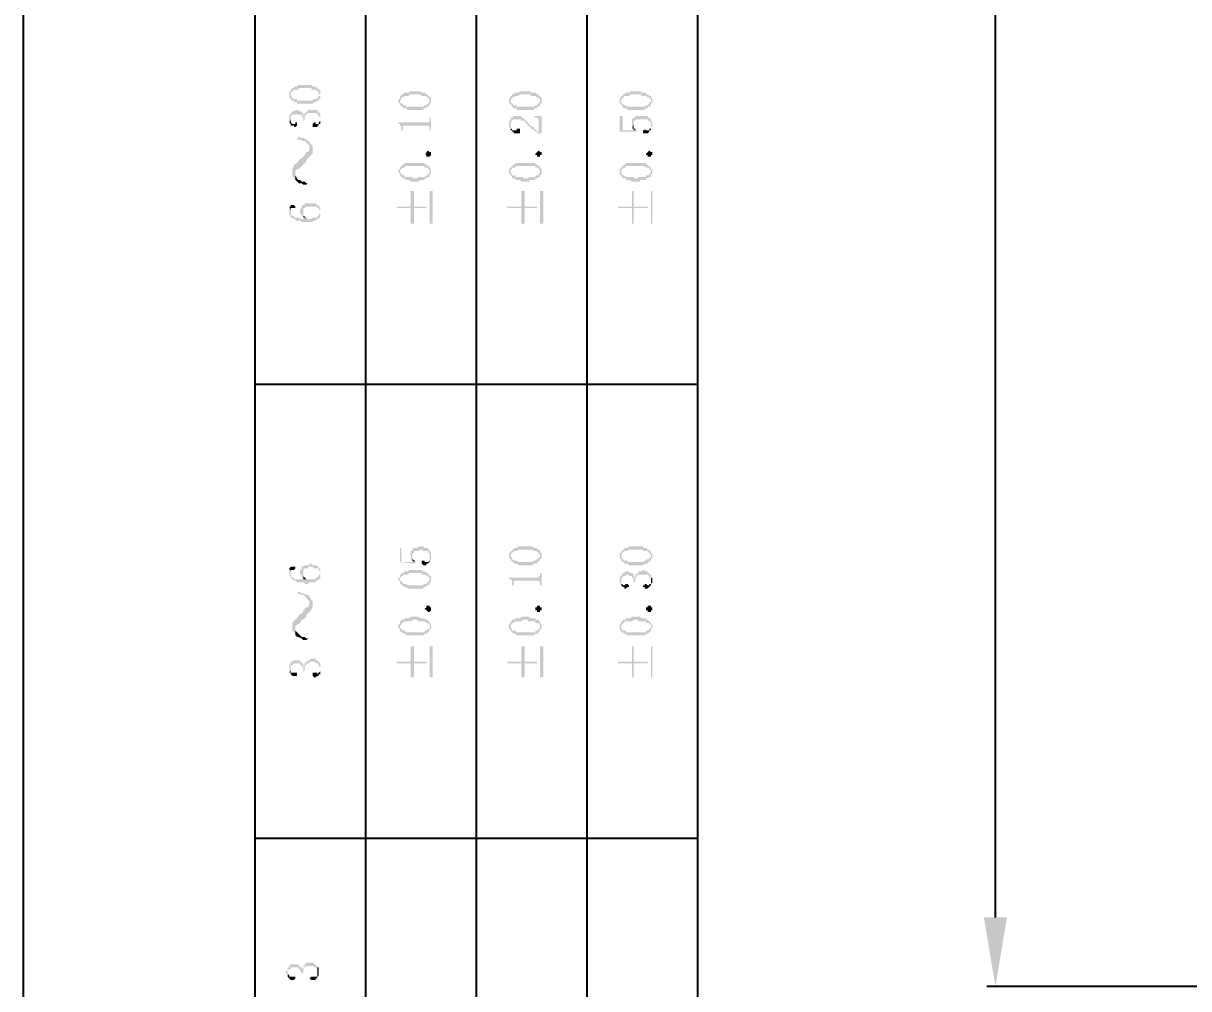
# Model space of a CAD drawing. Header units: millimetres. Extents: x 1336 to 2438, y 1230 to 1601.
# Drawn here: x 1577.69 to 1611.44, y 1351.93 to 1379.88 of the extents above; entities that cross this region are included whole.
import ezdxf

# ---------------------------------------------------------------- set-up
doc = ezdxf.new("R2010")
doc.units = ezdxf.units.MM
doc.layers.add('Dimension', color=3, linetype='Continuous')
doc.styles.get("Standard").update_dxf_attribs({"font": 'arial.ttf'})
doc.dimstyles.new('Standard$0', dxfattribs={"dimtxt": 2.3, "dimasz": 2, "dimexe": 1, "dimexo": 1, "dimgap": 1, "dimtad": 0, "dimtih": 1, "dimtoh": 1, "dimdec": 1, "dimzin": 0, "dimdsep": 46, "dimtxsty": 'Standard', "dimcen": 0, "dimclrd": 4, "dimclre": 4, "dimclrt": 4, "dimadec": 1, "dimazin": 0, "dimtfac": 1, "dimtdec": 1, "dimtofl": 0, "dimtmove": 0, "dimatfit": 0, "dimfxl": 1, "dimtolj": 1, "dimtzin": 0, "dimarcsym": 0})

# ---------------------------------------------------------------- blocks, each defined once
blk = doc.blocks.new('*D252')
at = {"layer": 'Defpoints', "color": 0, "ltscale": 1000, "transparency": 16777216}
for p in [(1605.841, 1517.994), (1647.407, 1517.994), (1695.156, 1351.994)]:
    blk.add_point(p, dxfattribs=at)
at = {"layer": 'Dimension', "color": 3, "lineweight": -2, "ltscale": 1000, "transparency": 16777216}
for p, q in [((1647.157, 1517.994), (1605.591, 1517.994)), ((1605.841, 1353.994), (1605.841, 1515.994)), ((1694.906, 1351.994), (1605.591, 1351.994))]:
    blk.add_line(p, q, dxfattribs=at)
at = {"layer": 'Dimension', "color": 3, "ltscale": 1000, "transparency": 16777216}
for points in [[(1605.508, 1515.994), (1606.174, 1515.994), (1605.841, 1517.994)], [(1605.508, 1353.994), (1606.174, 1353.994), (1605.841, 1351.994)]]:
    blk.add_solid(points, dxfattribs=at)
at = {"layer": 'Dimension', "ltscale": 1000, "transparency": 16777216, "insert": (1604.315, 1434.994), "char_height": 2.5, "attachment_point": 5, "rotation": 90}
blk.add_mtext('\\A1;166±2', dxfattribs=at)

msp = doc.modelspace()

# ---------------------------------------------------------------- hatches: boundary and pattern name
at = {"transparency": 33554559}
for points in [[(1585.393, 1377.822), (1585.393, 1377.777), (1585.393, 1377.732), (1585.393, 1377.732), (1585.438, 1377.686), (1585.438, 1377.822), (1585.438, 1377.867), (1585.438, 1377.867), (1585.483, 1377.912), (1585.483, 1377.912), (1585.528, 1377.957), (1585.664, 1377.957), (1585.664, 1378.002), (1586.025, 1378.002), (1586.07, 1377.957), (1586.16, 1377.957), (1586.205, 1377.912), (1586.25, 1377.912), (1586.25, 1377.867), (1586.25, 1377.822), (1586.296, 1377.822), (1586.296, 1377.957), (1586.25, 1377.957), (1586.205, 1378.002), (1586.205, 1378.002), (1586.16, 1378.047), (1586.07, 1378.047), (1586.025, 1378.093), (1585.664, 1378.093), (1585.619, 1378.047), (1585.528, 1378.047), (1585.528, 1378.002), (1585.483, 1378.002), (1585.438, 1377.957), (1585.438, 1377.912), (1585.393, 1377.912)], [(1585.438, 1377.686), (1585.438, 1377.686), (1585.483, 1377.641), (1585.528, 1377.641), (1585.528, 1377.596), (1585.619, 1377.596), (1585.619, 1377.551), (1586.07, 1377.551), (1586.115, 1377.596), (1586.16, 1377.596), (1586.205, 1377.641), (1586.25, 1377.641), (1586.25, 1377.686), (1586.296, 1377.686), (1586.296, 1377.732), (1586.296, 1377.777), (1586.296, 1377.822), (1586.296, 1377.867), (1586.296, 1377.912), (1586.296, 1377.957), (1586.296, 1377.777), (1586.25, 1377.777), (1586.25, 1377.732), (1586.205, 1377.732), (1586.205, 1377.686), (1586.115, 1377.686), (1586.07, 1377.641), (1585.619, 1377.641), (1585.619, 1377.686), (1585.528, 1377.686), (1585.483, 1377.732), (1585.483, 1377.732), (1585.438, 1377.777), (1585.438, 1377.822)], [(1588.552, 1377.641), (1588.552, 1377.596), (1588.597, 1377.551), (1588.597, 1377.506), (1588.597, 1377.641), (1588.597, 1377.641), (1588.642, 1377.686), (1588.642, 1377.732), (1588.688, 1377.732), (1588.733, 1377.777), (1588.868, 1377.777), (1588.868, 1377.822), (1589.184, 1377.822), (1589.229, 1377.777), (1589.365, 1377.777), (1589.365, 1377.732), (1589.41, 1377.732), (1589.455, 1377.686), (1589.455, 1377.641), (1589.455, 1377.777), (1589.41, 1377.777), (1589.41, 1377.822), (1589.365, 1377.822), (1589.319, 1377.867), (1589.229, 1377.867), (1589.184, 1377.912), (1588.868, 1377.912), (1588.868, 1377.867), (1588.733, 1377.867), (1588.688, 1377.822), (1588.642, 1377.822), (1588.642, 1377.777), (1588.597, 1377.777), (1588.597, 1377.732), (1588.597, 1377.686), (1588.552, 1377.686)], [(1588.597, 1377.506), (1588.642, 1377.506), (1588.642, 1377.461), (1588.688, 1377.461), (1588.688, 1377.416), (1588.778, 1377.416), (1588.823, 1377.37), (1589.274, 1377.37), (1589.274, 1377.416), (1589.365, 1377.416), (1589.365, 1377.461), (1589.41, 1377.461), (1589.455, 1377.506), (1589.455, 1377.551), (1589.5, 1377.551), (1589.5, 1377.596), (1589.5, 1377.641), (1589.5, 1377.686), (1589.5, 1377.732), (1589.455, 1377.732), (1589.455, 1377.777), (1589.455, 1377.596), (1589.455, 1377.596), (1589.41, 1377.551), (1589.41, 1377.551), (1589.365, 1377.506), (1589.319, 1377.506), (1589.274, 1377.461), (1588.778, 1377.461), (1588.778, 1377.506), (1588.688, 1377.506), (1588.688, 1377.551), (1588.642, 1377.551), (1588.597, 1377.596), (1588.597, 1377.641)], [(1591.757, 1377.641), (1591.757, 1377.551), (1591.802, 1377.551), (1591.802, 1377.506), (1591.802, 1377.641), (1591.802, 1377.686), (1591.847, 1377.686), (1591.847, 1377.732), (1591.892, 1377.732), (1591.937, 1377.777), (1592.027, 1377.777), (1592.072, 1377.822), (1592.388, 1377.822), (1592.388, 1377.777), (1592.524, 1377.777), (1592.569, 1377.732), (1592.614, 1377.732), (1592.614, 1377.686), (1592.659, 1377.686), (1592.659, 1377.641), (1592.659, 1377.777), (1592.614, 1377.777), (1592.614, 1377.822), (1592.569, 1377.822), (1592.524, 1377.867), (1592.388, 1377.867), (1592.388, 1377.912), (1592.072, 1377.912), (1592.027, 1377.867), (1591.937, 1377.867), (1591.892, 1377.822), (1591.847, 1377.822), (1591.847, 1377.777), (1591.802, 1377.777), (1591.802, 1377.732), (1591.802, 1377.732), (1591.757, 1377.686)], [(1591.802, 1377.506), (1591.847, 1377.506), (1591.847, 1377.461), (1591.847, 1377.461), (1591.892, 1377.416), (1591.982, 1377.416), (1591.982, 1377.37), (1592.479, 1377.37), (1592.479, 1377.416), (1592.569, 1377.416), (1592.569, 1377.461), (1592.614, 1377.461), (1592.659, 1377.506), (1592.659, 1377.551), (1592.704, 1377.551), (1592.704, 1377.596), (1592.704, 1377.641), (1592.704, 1377.686), (1592.704, 1377.732), (1592.659, 1377.732), (1592.659, 1377.777), (1592.659, 1377.596), (1592.614, 1377.596), (1592.614, 1377.551), (1592.614, 1377.551), (1592.569, 1377.506), (1592.524, 1377.506), (1592.479, 1377.461), (1591.982, 1377.461), (1591.982, 1377.506), (1591.892, 1377.506), (1591.847, 1377.551), (1591.847, 1377.551), (1591.802, 1377.596), (1591.802, 1377.641)], [(1594.961, 1377.641), (1594.961, 1377.551), (1595.006, 1377.551), (1595.006, 1377.506), (1595.006, 1377.641), (1595.006, 1377.686), (1595.051, 1377.686), (1595.051, 1377.732), (1595.096, 1377.732), (1595.096, 1377.777), (1595.232, 1377.777), (1595.277, 1377.822), (1595.593, 1377.822), (1595.593, 1377.777), (1595.728, 1377.777), (1595.773, 1377.732), (1595.818, 1377.732), (1595.818, 1377.686), (1595.864, 1377.686), (1595.864, 1377.641), (1595.864, 1377.777), (1595.818, 1377.777), (1595.773, 1377.822), (1595.728, 1377.822), (1595.728, 1377.867), (1595.593, 1377.867), (1595.593, 1377.912), (1595.277, 1377.912), (1595.232, 1377.867), (1595.141, 1377.867), (1595.096, 1377.822), (1595.051, 1377.822), (1595.051, 1377.777), (1595.006, 1377.777), (1595.006, 1377.732), (1595.006, 1377.732), (1594.961, 1377.686)], [(1595.006, 1377.506), (1595.006, 1377.506), (1595.051, 1377.461), (1595.051, 1377.461), (1595.096, 1377.416), (1595.187, 1377.416), (1595.187, 1377.37), (1595.683, 1377.37), (1595.683, 1377.416), (1595.773, 1377.416), (1595.773, 1377.461), (1595.818, 1377.461), (1595.864, 1377.506), (1595.864, 1377.551), (1595.864, 1377.551), (1595.909, 1377.596), (1595.909, 1377.641), (1595.909, 1377.686), (1595.909, 1377.686), (1595.864, 1377.732), (1595.864, 1377.777), (1595.864, 1377.596), (1595.818, 1377.596), (1595.818, 1377.551), (1595.818, 1377.551), (1595.773, 1377.506), (1595.728, 1377.506), (1595.683, 1377.461), (1595.187, 1377.461), (1595.141, 1377.506), (1595.096, 1377.506), (1595.051, 1377.551), (1595.006, 1377.551), (1595.006, 1377.596), (1595.006, 1377.641)], [(1585.393, 1377.1), (1585.393, 1377.009), (1585.393, 1377.009), (1585.438, 1377.1), (1585.438, 1377.145), (1585.438, 1377.19), (1585.438, 1377.19), (1585.483, 1377.235), (1585.573, 1377.235), (1585.619, 1377.28), (1585.619, 1377.235), (1585.754, 1377.235), (1585.754, 1377.19), (1585.754, 1377.19), (1585.799, 1377.145), (1585.799, 1377.1), (1585.799, 1377.055), (1585.844, 1377.055), (1585.844, 1377.1), (1585.844, 1377.19), (1585.844, 1377.19), (1585.889, 1377.235), (1585.889, 1377.235), (1585.934, 1377.28), (1586.205, 1377.28), (1586.205, 1377.235), (1586.25, 1377.235), (1586.25, 1377.19), (1586.25, 1377.19), (1586.296, 1377.145), (1586.296, 1377.1), (1586.296, 1377.28), (1586.25, 1377.28), (1586.25, 1377.325), (1586.205, 1377.325), (1586.205, 1377.37), (1585.934, 1377.37), (1585.934, 1377.325), (1585.889, 1377.325), (1585.889, 1377.28), (1585.844, 1377.28), (1585.844, 1377.235), (1585.844, 1377.235), (1585.799, 1377.19), (1585.799, 1377.28), (1585.754, 1377.28), (1585.754, 1377.325), (1585.664, 1377.325), (1585.664, 1377.37), (1585.573, 1377.37), (1585.528, 1377.325), (1585.483, 1377.325), (1585.438, 1377.28), (1585.438, 1377.235), (1585.393, 1377.235), (1585.393, 1377.19), (1585.393, 1377.145)], [(1585.393, 1377.009), (1585.438, 1376.964), (1585.438, 1376.919), (1585.528, 1376.919), (1585.528, 1376.874), (1585.573, 1376.874), (1585.619, 1376.919), (1585.619, 1376.964), (1585.619, 1377.009), (1585.573, 1377.009), (1585.573, 1376.964), (1585.483, 1376.964), (1585.438, 1377.009), (1585.438, 1377.055), (1585.438, 1377.1)], [(1586.07, 1376.919), (1586.07, 1376.874), (1586.205, 1376.874), (1586.205, 1376.919), (1586.25, 1376.919), (1586.25, 1376.964), (1586.296, 1376.964), (1586.296, 1377.009), (1586.296, 1377.1), (1586.296, 1377.145), (1586.296, 1377.19), (1586.296, 1377.235), (1586.296, 1377.1), (1586.296, 1377.055), (1586.296, 1377.055), (1586.25, 1377.009), (1586.25, 1376.964), (1586.16, 1376.964), (1586.16, 1377.009), (1586.115, 1377.009), (1586.07, 1376.964), (1586.07, 1376.964)], [(1588.552, 1377.009), (1588.552, 1376.964), (1588.597, 1376.964), (1588.597, 1376.919), (1588.642, 1376.919), (1588.642, 1376.874), (1588.642, 1376.829), (1588.642, 1376.784), (1588.688, 1376.784), (1588.688, 1376.874), (1588.688, 1376.919), (1589.41, 1376.919), (1589.455, 1376.874), (1589.455, 1376.829), (1589.455, 1376.784), (1589.5, 1376.784), (1589.5, 1377.145), (1589.455, 1377.145), (1589.455, 1377.055), (1589.455, 1377.009), (1589.365, 1377.009)], [(1591.757, 1376.964), (1591.757, 1376.919), (1591.757, 1376.874), (1591.802, 1376.829), (1591.802, 1376.964), (1591.802, 1377.009), (1591.802, 1377.009), (1591.847, 1377.055), (1591.847, 1377.055), (1591.892, 1377.1), (1592.118, 1377.1), (1592.118, 1377.055), (1592.208, 1377.055), (1592.208, 1377.009), (1592.253, 1377.009), (1592.253, 1376.964), (1592.298, 1376.964), (1592.298, 1376.919), (1592.343, 1376.919), (1592.343, 1376.874), (1592.388, 1376.874), (1592.388, 1376.829), (1592.434, 1376.829), (1592.479, 1376.784), (1592.479, 1376.784), (1592.524, 1376.739), (1592.569, 1376.739), (1592.569, 1376.693), (1592.614, 1376.693), (1592.614, 1376.739), (1592.569, 1376.739), (1592.569, 1376.784), (1592.524, 1376.784), (1592.524, 1376.829), (1592.479, 1376.829), (1592.479, 1376.874), (1592.434, 1376.874), (1592.388, 1376.919), (1592.388, 1376.919), (1592.343, 1376.964), (1592.343, 1376.964), (1592.298, 1377.009), (1592.298, 1377.009), (1592.253, 1377.055), (1592.253, 1377.055), (1592.208, 1377.1), (1592.208, 1377.1), (1592.163, 1377.145), (1592.118, 1377.145), (1592.118, 1377.19), (1591.892, 1377.19), (1591.847, 1377.145), (1591.802, 1377.145), (1591.802, 1377.1), (1591.802, 1377.055), (1591.757, 1377.055)], [(1592.479, 1377.19), (1592.479, 1377.19), (1592.524, 1377.145), (1592.569, 1377.145), (1592.614, 1377.1), (1592.614, 1376.693), (1592.704, 1376.693), (1592.704, 1377.19)], [(1594.961, 1377.19), (1594.961, 1376.739), (1595.457, 1376.739), (1595.457, 1376.784), (1595.051, 1376.784), (1595.051, 1377.19)], [(1595.322, 1376.964), (1595.322, 1376.919), (1595.322, 1376.874), (1595.322, 1376.829), (1595.322, 1376.829), (1595.367, 1376.964), (1595.367, 1377.009), (1595.367, 1377.055), (1595.412, 1377.055), (1595.412, 1377.1), (1595.773, 1377.1), (1595.773, 1377.055), (1595.818, 1377.055), (1595.864, 1377.009), (1595.864, 1376.784), (1595.864, 1376.874), (1595.909, 1376.874), (1595.909, 1376.919), (1595.909, 1377.009), (1595.909, 1377.009), (1595.864, 1377.055), (1595.864, 1377.1), (1595.864, 1377.1), (1595.818, 1377.145), (1595.773, 1377.145), (1595.773, 1377.19), (1595.412, 1377.19), (1595.412, 1377.145), (1595.367, 1377.145), (1595.322, 1377.1), (1595.322, 1377.009), (1595.322, 1377.009)], [(1591.802, 1376.829), (1591.802, 1376.784), (1591.847, 1376.784), (1591.847, 1376.739), (1591.892, 1376.739), (1591.892, 1376.693), (1592.072, 1376.693), (1592.072, 1376.739), (1592.072, 1376.784), (1592.072, 1376.829), (1591.982, 1376.829), (1591.982, 1376.784), (1591.847, 1376.784), (1591.847, 1376.829), (1591.802, 1376.829), (1591.802, 1376.919), (1591.802, 1376.919)], [(1595.322, 1376.829), (1595.367, 1376.829), (1595.367, 1376.784), (1595.412, 1376.784), (1595.412, 1376.829), (1595.367, 1376.829), (1595.367, 1376.874), (1595.367, 1376.964)], [(1595.638, 1376.739), (1595.638, 1376.693), (1595.773, 1376.693), (1595.818, 1376.739), (1595.818, 1376.784), (1595.864, 1376.784), (1595.864, 1376.919), (1595.864, 1376.874), (1595.864, 1376.829), (1595.818, 1376.829), (1595.818, 1376.784), (1595.728, 1376.784), (1595.683, 1376.829), (1595.683, 1376.784), (1595.638, 1376.784)], [(1585.619, 1376.513), (1585.709, 1376.513), (1585.799, 1376.468), (1585.844, 1376.468), (1585.889, 1376.423), (1585.889, 1376.423), (1585.934, 1376.378), (1585.98, 1376.332), (1585.98, 1376.016), (1585.98, 1376.016), (1586.025, 1376.062), (1586.07, 1376.107), (1586.07, 1376.332), (1586.025, 1376.378), (1585.98, 1376.423), (1585.98, 1376.468), (1585.934, 1376.468), (1585.889, 1376.513), (1585.799, 1376.558), (1585.754, 1376.558), (1585.664, 1376.603)], [(1585.483, 1375.565), (1585.483, 1375.475), (1585.528, 1375.385), (1585.573, 1375.34), (1585.573, 1375.52), (1585.573, 1375.61), (1585.619, 1375.655), (1585.664, 1375.655), (1585.709, 1375.701), (1585.754, 1375.746), (1585.799, 1375.791), (1585.844, 1375.836), (1585.889, 1375.881), (1585.889, 1375.926), (1585.934, 1375.971), (1585.98, 1376.016), (1585.98, 1376.242), (1585.98, 1376.197), (1585.934, 1376.152), (1585.889, 1376.152), (1585.844, 1376.062), (1585.799, 1376.016), (1585.799, 1376.016), (1585.754, 1375.971), (1585.664, 1375.926), (1585.664, 1375.881), (1585.619, 1375.836), (1585.573, 1375.791), (1585.528, 1375.791), (1585.528, 1375.746), (1585.483, 1375.655), (1585.483, 1375.61)], [(1589.5, 1376.107), (1589.5, 1376.062), (1589.5, 1376.062), (1589.455, 1376.016), (1589.365, 1376.016), (1589.365, 1376.062), (1589.365, 1376.062), (1589.319, 1376.107), (1589.365, 1376.107), (1589.365, 1376.152), (1589.365, 1376.152), (1589.41, 1376.197), (1589.41, 1376.197), (1589.455, 1376.152), (1589.5, 1376.152), (1589.5, 1376.107)], [(1592.704, 1376.107), (1592.704, 1376.062), (1592.659, 1376.062), (1592.659, 1376.016), (1592.569, 1376.016), (1592.569, 1376.062), (1592.524, 1376.062), (1592.524, 1376.107), (1592.524, 1376.107), (1592.569, 1376.152), (1592.569, 1376.152), (1592.614, 1376.197), (1592.614, 1376.197), (1592.659, 1376.152), (1592.704, 1376.152), (1592.704, 1376.107)], [(1595.909, 1376.107), (1595.909, 1376.062), (1595.864, 1376.062), (1595.864, 1376.016), (1595.773, 1376.016), (1595.773, 1376.062), (1595.728, 1376.062), (1595.728, 1376.107), (1595.728, 1376.107), (1595.773, 1376.152), (1595.773, 1376.152), (1595.818, 1376.197), (1595.818, 1376.197), (1595.864, 1376.152), (1595.909, 1376.152), (1595.909, 1376.107)], [(1588.552, 1375.565), (1588.552, 1375.565), (1588.597, 1375.52), (1588.597, 1375.475), (1588.597, 1375.61), (1588.597, 1375.61), (1588.642, 1375.655), (1588.642, 1375.655), (1588.688, 1375.701), (1588.733, 1375.701), (1588.733, 1375.746), (1589.319, 1375.746), (1589.319, 1375.701), (1589.41, 1375.701), (1589.41, 1375.655), (1589.455, 1375.655), (1589.455, 1375.61), (1589.455, 1375.565), (1589.455, 1375.746), (1589.41, 1375.746), (1589.365, 1375.791), (1589.319, 1375.791), (1589.319, 1375.836), (1588.733, 1375.836), (1588.733, 1375.791), (1588.688, 1375.791), (1588.642, 1375.746), (1588.642, 1375.746), (1588.597, 1375.701), (1588.597, 1375.655), (1588.552, 1375.655), (1588.552, 1375.61)], [(1591.757, 1375.565), (1591.757, 1375.52), (1591.802, 1375.52), (1591.802, 1375.475), (1591.802, 1375.61), (1591.802, 1375.655), (1591.847, 1375.655), (1591.847, 1375.701), (1591.937, 1375.701), (1591.937, 1375.746), (1592.524, 1375.746), (1592.524, 1375.701), (1592.614, 1375.701), (1592.614, 1375.655), (1592.614, 1375.655), (1592.659, 1375.61), (1592.659, 1375.565), (1592.659, 1375.746), (1592.614, 1375.746), (1592.569, 1375.791), (1592.524, 1375.791), (1592.524, 1375.836), (1591.937, 1375.836), (1591.937, 1375.791), (1591.892, 1375.791), (1591.847, 1375.746), (1591.847, 1375.746), (1591.802, 1375.701), (1591.802, 1375.701), (1591.757, 1375.655), (1591.757, 1375.61)], [(1594.961, 1375.565), (1594.961, 1375.52), (1594.961, 1375.52), (1595.006, 1375.475), (1595.006, 1375.61), (1595.006, 1375.655), (1595.051, 1375.655), (1595.051, 1375.701), (1595.141, 1375.701), (1595.141, 1375.746), (1595.683, 1375.746), (1595.728, 1375.701), (1595.818, 1375.701), (1595.818, 1375.655), (1595.818, 1375.655), (1595.864, 1375.61), (1595.864, 1375.565), (1595.864, 1375.701), (1595.818, 1375.746), (1595.773, 1375.746), (1595.773, 1375.791), (1595.728, 1375.791), (1595.728, 1375.836), (1595.141, 1375.836), (1595.141, 1375.791), (1595.096, 1375.791), (1595.051, 1375.746), (1595.051, 1375.746), (1595.006, 1375.701), (1595.006, 1375.701), (1594.961, 1375.655), (1594.961, 1375.61)], [(1585.573, 1375.34), (1585.573, 1375.34), (1585.619, 1375.294), (1585.664, 1375.249), (1585.754, 1375.249), (1585.799, 1375.204), (1585.889, 1375.204), (1585.934, 1375.249), (1585.889, 1375.249), (1585.844, 1375.294), (1585.754, 1375.294), (1585.709, 1375.34), (1585.664, 1375.34), (1585.619, 1375.385), (1585.573, 1375.475), (1585.573, 1375.52)], [(1588.597, 1375.475), (1588.642, 1375.43), (1588.642, 1375.43), (1588.688, 1375.385), (1588.733, 1375.385), (1588.778, 1375.34), (1588.868, 1375.34), (1588.913, 1375.294), (1589.139, 1375.294), (1589.184, 1375.34), (1589.319, 1375.34), (1589.319, 1375.385), (1589.365, 1375.385), (1589.41, 1375.43), (1589.455, 1375.43), (1589.455, 1375.475), (1589.455, 1375.475), (1589.5, 1375.52), (1589.5, 1375.565), (1589.5, 1375.61), (1589.5, 1375.655), (1589.5, 1375.655), (1589.455, 1375.701), (1589.455, 1375.565), (1589.455, 1375.52), (1589.41, 1375.52), (1589.41, 1375.475), (1589.365, 1375.475), (1589.319, 1375.43), (1589.139, 1375.43), (1589.094, 1375.385), (1588.958, 1375.385), (1588.958, 1375.43), (1588.733, 1375.43), (1588.733, 1375.475), (1588.688, 1375.475), (1588.642, 1375.52), (1588.642, 1375.52), (1588.597, 1375.565), (1588.597, 1375.565)], [(1591.802, 1375.475), (1591.847, 1375.43), (1591.847, 1375.385), (1591.937, 1375.385), (1591.937, 1375.34), (1592.072, 1375.34), (1592.118, 1375.294), (1592.343, 1375.294), (1592.343, 1375.34), (1592.524, 1375.34), (1592.524, 1375.385), (1592.569, 1375.385), (1592.614, 1375.43), (1592.659, 1375.43), (1592.659, 1375.475), (1592.659, 1375.475), (1592.704, 1375.52), (1592.704, 1375.565), (1592.704, 1375.61), (1592.704, 1375.655), (1592.704, 1375.655), (1592.659, 1375.701), (1592.659, 1375.565), (1592.659, 1375.565), (1592.614, 1375.52), (1592.614, 1375.475), (1592.524, 1375.475), (1592.524, 1375.43), (1592.343, 1375.43), (1592.298, 1375.385), (1592.163, 1375.385), (1592.163, 1375.43), (1591.937, 1375.43), (1591.937, 1375.475), (1591.847, 1375.475), (1591.847, 1375.52), (1591.847, 1375.52), (1591.802, 1375.565), (1591.802, 1375.565)], [(1595.006, 1375.475), (1595.006, 1375.43), (1595.051, 1375.43), (1595.051, 1375.385), (1595.141, 1375.385), (1595.141, 1375.34), (1595.277, 1375.34), (1595.322, 1375.294), (1595.548, 1375.294), (1595.548, 1375.34), (1595.728, 1375.34), (1595.728, 1375.385), (1595.773, 1375.385), (1595.818, 1375.43), (1595.864, 1375.43), (1595.864, 1375.475), (1595.864, 1375.52), (1595.909, 1375.52), (1595.909, 1375.565), (1595.909, 1375.61), (1595.909, 1375.655), (1595.864, 1375.655), (1595.864, 1375.701), (1595.864, 1375.565), (1595.864, 1375.565), (1595.818, 1375.52), (1595.818, 1375.475), (1595.728, 1375.475), (1595.728, 1375.43), (1595.503, 1375.43), (1595.503, 1375.385), (1595.367, 1375.385), (1595.367, 1375.43), (1595.141, 1375.43), (1595.096, 1375.475), (1595.051, 1375.475), (1595.051, 1375.52), (1595.006, 1375.52), (1595.006, 1375.565), (1595.006, 1375.565)], [(1588.507, 1374.572), (1588.507, 1374.527), (1588.913, 1374.527), (1588.913, 1374.076), (1589.003, 1374.076), (1589.003, 1374.527), (1589.365, 1374.527), (1589.365, 1374.572), (1589.003, 1374.572), (1589.003, 1375.024), (1588.913, 1375.024), (1588.913, 1374.572)], [(1589.545, 1374.076), (1589.545, 1375.024), (1589.455, 1375.024), (1589.455, 1374.076)], [(1591.711, 1374.572), (1591.711, 1374.527), (1592.118, 1374.527), (1592.118, 1374.076), (1592.208, 1374.076), (1592.208, 1374.527), (1592.569, 1374.527), (1592.569, 1374.572), (1592.208, 1374.572), (1592.208, 1375.024), (1592.118, 1375.024), (1592.118, 1374.572)], [(1592.749, 1374.076), (1592.749, 1375.024), (1592.659, 1375.024), (1592.659, 1374.076)], [(1594.916, 1374.572), (1594.916, 1374.527), (1595.322, 1374.527), (1595.322, 1374.076), (1595.367, 1374.076), (1595.367, 1374.527), (1595.773, 1374.527), (1595.773, 1374.572), (1595.367, 1374.572), (1595.367, 1375.024), (1595.322, 1375.024), (1595.322, 1374.572)], [(1595.909, 1374.076), (1595.909, 1375.024), (1595.864, 1375.024), (1595.864, 1374.076)], [(1585.393, 1374.572), (1585.438, 1374.437), (1585.438, 1374.482), (1585.438, 1374.527), (1585.573, 1374.527), (1585.573, 1374.572), (1585.573, 1374.572), (1585.528, 1374.617), (1585.438, 1374.617), (1585.438, 1374.572)], [(1585.393, 1374.482), (1585.393, 1374.392), (1585.393, 1374.347), (1585.393, 1374.347), (1585.438, 1374.301), (1585.438, 1374.256), (1585.483, 1374.256), (1585.528, 1374.211), (1585.573, 1374.211), (1585.573, 1374.166), (1585.709, 1374.166), (1585.754, 1374.121), (1586.07, 1374.121), (1586.07, 1374.166), (1586.16, 1374.166), (1586.205, 1374.211), (1586.25, 1374.211), (1586.25, 1374.256), (1586.296, 1374.256), (1586.296, 1374.437), (1586.296, 1374.392), (1586.296, 1374.392), (1586.25, 1374.347), (1586.25, 1374.301), (1586.205, 1374.301), (1586.205, 1374.256), (1586.07, 1374.256), (1586.025, 1374.211), (1585.934, 1374.211), (1585.889, 1374.256), (1585.889, 1374.256), (1585.844, 1374.211), (1585.709, 1374.211), (1585.664, 1374.256), (1585.528, 1374.256), (1585.528, 1374.301), (1585.483, 1374.301), (1585.438, 1374.347), (1585.438, 1374.392), (1585.438, 1374.437), (1585.438, 1374.437), (1585.393, 1374.572), (1585.393, 1374.527)], [(1585.709, 1374.437), (1585.709, 1374.392), (1585.754, 1374.347), (1585.754, 1374.301), (1585.799, 1374.301), (1585.799, 1374.437), (1585.799, 1374.482), (1585.799, 1374.527), (1585.844, 1374.527), (1585.889, 1374.572), (1586.205, 1374.572), (1586.205, 1374.527), (1586.25, 1374.527), (1586.25, 1374.482), (1586.296, 1374.482), (1586.296, 1374.437), (1586.296, 1374.301), (1586.296, 1374.347), (1586.296, 1374.437), (1586.296, 1374.527), (1586.296, 1374.572), (1586.25, 1374.572), (1586.25, 1374.617), (1586.205, 1374.617), (1586.16, 1374.663), (1585.844, 1374.663), (1585.844, 1374.617), (1585.799, 1374.617), (1585.754, 1374.572), (1585.754, 1374.527), (1585.754, 1374.527), (1585.709, 1374.482), (1585.709, 1374.482)], [(1585.799, 1374.301), (1585.799, 1374.256), (1585.844, 1374.256), (1585.844, 1374.211), (1585.889, 1374.256), (1585.844, 1374.256), (1585.844, 1374.301), (1585.799, 1374.301), (1585.799, 1374.347), (1585.799, 1374.392), (1585.799, 1374.437)], [(1588.597, 1364.688), (1588.597, 1364.282), (1589.049, 1364.237), (1589.049, 1364.282), (1589.049, 1364.327), (1589.003, 1364.282), (1588.642, 1364.282), (1588.642, 1364.688)], [(1588.913, 1364.508), (1588.913, 1364.418), (1588.913, 1364.372), (1588.913, 1364.372), (1588.958, 1364.327), (1588.958, 1364.463), (1588.958, 1364.508), (1588.958, 1364.508), (1589.003, 1364.553), (1589.003, 1364.598), (1589.139, 1364.598), (1589.184, 1364.643), (1589.229, 1364.643), (1589.274, 1364.598), (1589.41, 1364.598), (1589.41, 1364.553), (1589.455, 1364.553), (1589.455, 1364.508), (1589.455, 1364.463), (1589.455, 1364.327), (1589.5, 1364.327), (1589.5, 1364.372), (1589.5, 1364.463), (1589.5, 1364.508), (1589.5, 1364.553), (1589.455, 1364.598), (1589.455, 1364.643), (1589.41, 1364.643), (1589.41, 1364.688), (1589.319, 1364.688), (1589.274, 1364.733), (1589.139, 1364.733), (1589.094, 1364.688), (1589.003, 1364.688), (1588.958, 1364.643), (1588.958, 1364.598), (1588.913, 1364.598), (1588.913, 1364.553)], [(1591.757, 1364.463), (1591.757, 1364.418), (1591.757, 1364.418), (1591.802, 1364.372), (1591.802, 1364.327), (1591.802, 1364.463), (1591.802, 1364.508), (1591.802, 1364.508), (1591.847, 1364.553), (1591.847, 1364.553), (1591.892, 1364.598), (1591.982, 1364.598), (1592.027, 1364.643), (1592.434, 1364.643), (1592.479, 1364.598), (1592.569, 1364.598), (1592.614, 1364.553), (1592.614, 1364.508), (1592.659, 1364.508), (1592.659, 1364.463), (1592.659, 1364.598), (1592.659, 1364.598), (1592.614, 1364.643), (1592.569, 1364.643), (1592.569, 1364.688), (1592.479, 1364.688), (1592.434, 1364.733), (1592.027, 1364.733), (1591.982, 1364.688), (1591.892, 1364.688), (1591.892, 1364.643), (1591.847, 1364.643), (1591.847, 1364.598), (1591.802, 1364.598), (1591.802, 1364.553), (1591.757, 1364.553), (1591.757, 1364.508), (1591.757, 1364.508)], [(1594.961, 1364.463), (1594.961, 1364.418), (1594.961, 1364.372), (1595.006, 1364.372), (1595.006, 1364.327), (1595.006, 1364.463), (1595.006, 1364.508), (1595.006, 1364.508), (1595.051, 1364.553), (1595.051, 1364.553), (1595.096, 1364.598), (1595.187, 1364.598), (1595.232, 1364.643), (1595.638, 1364.643), (1595.638, 1364.598), (1595.773, 1364.598), (1595.818, 1364.553), (1595.818, 1364.508), (1595.864, 1364.508), (1595.864, 1364.463), (1595.864, 1364.598), (1595.818, 1364.598), (1595.818, 1364.643), (1595.773, 1364.643), (1595.728, 1364.688), (1595.638, 1364.688), (1595.638, 1364.733), (1595.232, 1364.733), (1595.187, 1364.688), (1595.096, 1364.688), (1595.096, 1364.643), (1595.051, 1364.643), (1595.051, 1364.598), (1595.006, 1364.598), (1595.006, 1364.553), (1594.961, 1364.553), (1594.961, 1364.508), (1594.961, 1364.508)], [(1588.958, 1364.327), (1588.958, 1364.327), (1589.003, 1364.282), (1589.003, 1364.282), (1589.049, 1364.327), (1589.003, 1364.327), (1588.958, 1364.372), (1588.958, 1364.418), (1588.958, 1364.463)], [(1589.229, 1364.282), (1589.229, 1364.237), (1589.229, 1364.237), (1589.274, 1364.192), (1589.365, 1364.192), (1589.365, 1364.237), (1589.41, 1364.237), (1589.455, 1364.282), (1589.455, 1364.463), (1589.455, 1364.372), (1589.455, 1364.327), (1589.455, 1364.327), (1589.41, 1364.282), (1589.319, 1364.282), (1589.319, 1364.327), (1589.229, 1364.327)], [(1591.802, 1364.327), (1591.847, 1364.327), (1591.847, 1364.282), (1591.892, 1364.282), (1591.892, 1364.237), (1591.982, 1364.237), (1592.027, 1364.192), (1592.434, 1364.192), (1592.479, 1364.237), (1592.569, 1364.237), (1592.569, 1364.282), (1592.614, 1364.282), (1592.614, 1364.327), (1592.659, 1364.327), (1592.659, 1364.372), (1592.704, 1364.372), (1592.704, 1364.418), (1592.704, 1364.463), (1592.704, 1364.508), (1592.704, 1364.553), (1592.659, 1364.553), (1592.659, 1364.598), (1592.659, 1364.463), (1592.659, 1364.418), (1592.614, 1364.418), (1592.614, 1364.372), (1592.569, 1364.372), (1592.524, 1364.327), (1592.479, 1364.327), (1592.434, 1364.282), (1592.027, 1364.282), (1591.982, 1364.327), (1591.892, 1364.327), (1591.847, 1364.372), (1591.847, 1364.418), (1591.802, 1364.418), (1591.802, 1364.463), (1591.802, 1364.463)], [(1595.006, 1364.327), (1595.006, 1364.327), (1595.051, 1364.282), (1595.096, 1364.282), (1595.096, 1364.237), (1595.187, 1364.237), (1595.232, 1364.192), (1595.638, 1364.192), (1595.683, 1364.237), (1595.773, 1364.237), (1595.773, 1364.282), (1595.818, 1364.282), (1595.818, 1364.327), (1595.864, 1364.327), (1595.864, 1364.372), (1595.864, 1364.372), (1595.909, 1364.418), (1595.909, 1364.463), (1595.909, 1364.508), (1595.909, 1364.508), (1595.864, 1364.553), (1595.864, 1364.598), (1595.864, 1364.463), (1595.864, 1364.418), (1595.818, 1364.418), (1595.818, 1364.372), (1595.773, 1364.372), (1595.728, 1364.327), (1595.683, 1364.327), (1595.638, 1364.282), (1595.187, 1364.282), (1595.187, 1364.327), (1595.096, 1364.327), (1595.051, 1364.372), (1595.051, 1364.372), (1595.006, 1364.418), (1595.006, 1364.463), (1595.006, 1364.463)], [(1585.393, 1364.102), (1585.438, 1364.011), (1585.438, 1364.056), (1585.528, 1364.056), (1585.573, 1364.102), (1585.573, 1364.147), (1585.438, 1364.147)], [(1585.393, 1364.011), (1585.393, 1363.966), (1585.393, 1363.921), (1585.393, 1363.876), (1585.438, 1363.876), (1585.438, 1363.831), (1585.438, 1363.831), (1585.483, 1363.786), (1585.483, 1363.786), (1585.528, 1363.741), (1585.573, 1363.741), (1585.619, 1363.695), (1585.844, 1363.695), (1585.844, 1363.65), (1585.934, 1363.65), (1585.98, 1363.695), (1586.16, 1363.695), (1586.16, 1363.741), (1586.205, 1363.741), (1586.25, 1363.786), (1586.25, 1363.786), (1586.296, 1363.831), (1586.296, 1363.966), (1586.296, 1363.921), (1586.25, 1363.921), (1586.25, 1363.876), (1586.25, 1363.876), (1586.205, 1363.831), (1586.16, 1363.831), (1586.16, 1363.786), (1585.528, 1363.786), (1585.528, 1363.831), (1585.483, 1363.831), (1585.438, 1363.876), (1585.438, 1363.921), (1585.438, 1364.011), (1585.393, 1364.102)], [(1585.709, 1363.966), (1585.709, 1363.921), (1585.754, 1363.921), (1585.754, 1363.876), (1585.754, 1363.831), (1585.799, 1363.831), (1585.799, 1364.011), (1585.799, 1364.056), (1585.799, 1364.056), (1585.844, 1364.102), (1585.934, 1364.102), (1585.934, 1364.147), (1586.07, 1364.147), (1586.115, 1364.102), (1586.25, 1364.102), (1586.25, 1364.056), (1586.25, 1364.056), (1586.296, 1364.011), (1586.296, 1363.831), (1586.296, 1363.876), (1586.296, 1363.921), (1586.296, 1363.966), (1586.296, 1364.011), (1586.296, 1364.056), (1586.296, 1364.102), (1586.25, 1364.102), (1586.25, 1364.147), (1586.205, 1364.147), (1586.205, 1364.192), (1586.07, 1364.192), (1586.025, 1364.237), (1585.98, 1364.237), (1585.98, 1364.192), (1585.844, 1364.192), (1585.799, 1364.147), (1585.754, 1364.147), (1585.754, 1364.102), (1585.754, 1364.056), (1585.709, 1364.056), (1585.709, 1364.011)], [(1585.799, 1363.831), (1585.799, 1363.786), (1585.889, 1363.786), (1585.844, 1363.831), (1585.844, 1363.831), (1585.799, 1363.876), (1585.799, 1363.966), (1585.799, 1363.966)], [(1588.552, 1363.786), (1588.552, 1363.741), (1588.597, 1363.741), (1588.597, 1363.695), (1588.597, 1363.65), (1588.597, 1363.786), (1588.597, 1363.831), (1588.642, 1363.831), (1588.642, 1363.876), (1588.688, 1363.876), (1588.688, 1363.921), (1588.823, 1363.921), (1588.868, 1363.966), (1589.229, 1363.966), (1589.229, 1363.921), (1589.365, 1363.921), (1589.365, 1363.876), (1589.41, 1363.876), (1589.455, 1363.831), (1589.455, 1363.786), (1589.455, 1363.921), (1589.41, 1363.921), (1589.41, 1363.966), (1589.365, 1363.966), (1589.319, 1364.011), (1589.229, 1364.011), (1589.229, 1364.056), (1588.868, 1364.056), (1588.823, 1364.011), (1588.733, 1364.011), (1588.688, 1363.966), (1588.642, 1363.966), (1588.642, 1363.921), (1588.597, 1363.921), (1588.597, 1363.876), (1588.597, 1363.831), (1588.552, 1363.831)], [(1591.757, 1363.831), (1591.757, 1363.786), (1591.802, 1363.786), (1591.847, 1363.741), (1591.847, 1363.65), (1591.847, 1363.605), (1591.892, 1363.605), (1591.892, 1363.695), (1591.892, 1363.741), (1592.614, 1363.741), (1592.659, 1363.695), (1592.659, 1363.605), (1592.704, 1363.605), (1592.704, 1363.966), (1592.659, 1363.966), (1592.659, 1363.921), (1592.659, 1363.876), (1592.614, 1363.876), (1592.614, 1363.831), (1592.569, 1363.831)], [(1594.961, 1363.786), (1594.961, 1363.741), (1594.961, 1363.695), (1594.961, 1363.695), (1595.006, 1363.65), (1595.006, 1363.741), (1595.006, 1363.786), (1595.006, 1363.831), (1595.051, 1363.831), (1595.051, 1363.876), (1595.141, 1363.876), (1595.141, 1363.921), (1595.232, 1363.921), (1595.232, 1363.876), (1595.322, 1363.876), (1595.322, 1363.831), (1595.367, 1363.831), (1595.367, 1363.741), (1595.367, 1363.695), (1595.412, 1363.695), (1595.412, 1363.741), (1595.412, 1363.831), (1595.457, 1363.831), (1595.457, 1363.876), (1595.457, 1363.876), (1595.503, 1363.921), (1595.773, 1363.921), (1595.818, 1363.876), (1595.818, 1363.831), (1595.864, 1363.831), (1595.864, 1363.786), (1595.864, 1363.741), (1595.864, 1363.921), (1595.818, 1363.921), (1595.818, 1363.966), (1595.773, 1363.966), (1595.773, 1364.011), (1595.683, 1364.011), (1595.683, 1364.056), (1595.638, 1364.056), (1595.593, 1364.011), (1595.503, 1364.011), (1595.503, 1363.966), (1595.457, 1363.966), (1595.457, 1363.921), (1595.412, 1363.921), (1595.412, 1363.876), (1595.412, 1363.831), (1595.367, 1363.876), (1595.367, 1363.921), (1595.367, 1363.921), (1595.322, 1363.966), (1595.277, 1363.966), (1595.232, 1364.011), (1595.141, 1364.011), (1595.096, 1363.966), (1595.051, 1363.966), (1595.051, 1363.921), (1595.006, 1363.921), (1595.006, 1363.876), (1595.006, 1363.876), (1594.961, 1363.831)], [(1588.597, 1363.65), (1588.642, 1363.65), (1588.642, 1363.605), (1588.688, 1363.605), (1588.733, 1363.56), (1588.778, 1363.56), (1588.823, 1363.515), (1589.274, 1363.515), (1589.274, 1363.56), (1589.365, 1363.56), (1589.365, 1363.605), (1589.41, 1363.605), (1589.455, 1363.65), (1589.455, 1363.695), (1589.5, 1363.695), (1589.5, 1363.741), (1589.5, 1363.786), (1589.5, 1363.831), (1589.5, 1363.876), (1589.455, 1363.876), (1589.455, 1363.921), (1589.455, 1363.741), (1589.455, 1363.741), (1589.41, 1363.695), (1589.41, 1363.695), (1589.365, 1363.65), (1589.274, 1363.65), (1589.274, 1363.605), (1588.823, 1363.605), (1588.778, 1363.65), (1588.688, 1363.65), (1588.688, 1363.695), (1588.642, 1363.695), (1588.642, 1363.741), (1588.597, 1363.741), (1588.597, 1363.786)], [(1595.006, 1363.65), (1595.006, 1363.605), (1595.006, 1363.605), (1595.051, 1363.56), (1595.096, 1363.56), (1595.096, 1363.515), (1595.141, 1363.515), (1595.187, 1363.56), (1595.232, 1363.56), (1595.232, 1363.605), (1595.232, 1363.605), (1595.187, 1363.65), (1595.141, 1363.65), (1595.096, 1363.605), (1595.051, 1363.605), (1595.051, 1363.65), (1595.006, 1363.65), (1595.006, 1363.741), (1595.006, 1363.741)], [(1595.638, 1363.56), (1595.683, 1363.56), (1595.683, 1363.515), (1595.773, 1363.515), (1595.818, 1363.56), (1595.818, 1363.56), (1595.864, 1363.605), (1595.864, 1363.65), (1595.864, 1363.65), (1595.909, 1363.695), (1595.909, 1363.741), (1595.909, 1363.786), (1595.909, 1363.831), (1595.864, 1363.831), (1595.864, 1363.921), (1595.864, 1363.741), (1595.864, 1363.695), (1595.864, 1363.65), (1595.818, 1363.65), (1595.818, 1363.605), (1595.773, 1363.605), (1595.728, 1363.65), (1595.683, 1363.65), (1595.683, 1363.605), (1595.638, 1363.605)], [(1585.619, 1363.379), (1585.664, 1363.379), (1585.709, 1363.334), (1585.799, 1363.334), (1585.844, 1363.289), (1585.889, 1363.244), (1585.889, 1363.244), (1585.934, 1363.199), (1585.98, 1363.154), (1585.98, 1362.838), (1585.98, 1362.838), (1586.025, 1362.883), (1586.07, 1362.973), (1586.07, 1363.154), (1586.025, 1363.199), (1585.98, 1363.289), (1585.98, 1363.289), (1585.934, 1363.334), (1585.889, 1363.334), (1585.799, 1363.379), (1585.754, 1363.379), (1585.664, 1363.425)], [(1585.483, 1362.387), (1585.483, 1362.296), (1585.528, 1362.251), (1585.573, 1362.206), (1585.573, 1362.432), (1585.619, 1362.477), (1585.664, 1362.477), (1585.709, 1362.522), (1585.754, 1362.612), (1585.799, 1362.612), (1585.844, 1362.657), (1585.889, 1362.703), (1585.889, 1362.748), (1585.934, 1362.793), (1585.98, 1362.838), (1585.98, 1363.109), (1585.98, 1363.064), (1585.934, 1362.973), (1585.889, 1362.973), (1585.844, 1362.928), (1585.799, 1362.883), (1585.799, 1362.838), (1585.754, 1362.793), (1585.664, 1362.748), (1585.664, 1362.703), (1585.619, 1362.657), (1585.573, 1362.612), (1585.528, 1362.612), (1585.528, 1362.567), (1585.483, 1362.522), (1585.483, 1362.432)], [(1589.5, 1362.928), (1589.5, 1362.883), (1589.5, 1362.883), (1589.455, 1362.838), (1589.41, 1362.838), (1589.365, 1362.883), (1589.365, 1362.883), (1589.319, 1362.928), (1589.319, 1362.928), (1589.365, 1362.973), (1589.365, 1363.018), (1589.455, 1363.018), (1589.455, 1362.973), (1589.5, 1362.973), (1589.5, 1362.928)], [(1592.704, 1362.928), (1592.704, 1362.883), (1592.659, 1362.883), (1592.659, 1362.838), (1592.569, 1362.838), (1592.569, 1362.883), (1592.524, 1362.883), (1592.524, 1362.928), (1592.524, 1362.973), (1592.569, 1362.973), (1592.569, 1363.018), (1592.659, 1363.018), (1592.659, 1362.973), (1592.704, 1362.973), (1592.704, 1362.928)], [(1595.909, 1362.928), (1595.909, 1362.883), (1595.864, 1362.883), (1595.864, 1362.838), (1595.773, 1362.838), (1595.773, 1362.883), (1595.728, 1362.883), (1595.728, 1362.928), (1595.728, 1362.973), (1595.773, 1362.973), (1595.773, 1363.018), (1595.864, 1363.018), (1595.864, 1362.973), (1595.909, 1362.973), (1595.909, 1362.928)], [(1588.552, 1362.432), (1588.552, 1362.387), (1588.552, 1362.387), (1588.597, 1362.341), (1588.597, 1362.296), (1588.597, 1362.432), (1588.597, 1362.432), (1588.642, 1362.477), (1588.642, 1362.522), (1588.688, 1362.522), (1588.733, 1362.567), (1588.958, 1362.567), (1588.958, 1362.612), (1589.094, 1362.612), (1589.139, 1362.567), (1589.319, 1362.567), (1589.365, 1362.522), (1589.41, 1362.522), (1589.41, 1362.477), (1589.455, 1362.477), (1589.455, 1362.432), (1589.455, 1362.567), (1589.41, 1362.567), (1589.41, 1362.612), (1589.319, 1362.612), (1589.319, 1362.657), (1589.184, 1362.657), (1589.139, 1362.703), (1588.913, 1362.703), (1588.868, 1362.657), (1588.733, 1362.657), (1588.733, 1362.612), (1588.642, 1362.612), (1588.642, 1362.567), (1588.597, 1362.567), (1588.597, 1362.522), (1588.597, 1362.477), (1588.552, 1362.477)], [(1591.757, 1362.432), (1591.757, 1362.387), (1591.757, 1362.341), (1591.802, 1362.341), (1591.802, 1362.296), (1591.802, 1362.432), (1591.802, 1362.477), (1591.847, 1362.477), (1591.847, 1362.522), (1591.892, 1362.522), (1591.937, 1362.567), (1592.118, 1362.567), (1592.163, 1362.612), (1592.298, 1362.612), (1592.298, 1362.567), (1592.524, 1362.567), (1592.524, 1362.522), (1592.614, 1362.522), (1592.614, 1362.477), (1592.659, 1362.477), (1592.659, 1362.432), (1592.659, 1362.567), (1592.614, 1362.567), (1592.614, 1362.612), (1592.524, 1362.612), (1592.524, 1362.657), (1592.388, 1362.657), (1592.343, 1362.703), (1592.118, 1362.703), (1592.072, 1362.657), (1591.937, 1362.657), (1591.937, 1362.612), (1591.847, 1362.612), (1591.847, 1362.567), (1591.802, 1362.567), (1591.802, 1362.522), (1591.802, 1362.522), (1591.757, 1362.477)], [(1594.961, 1362.432), (1594.961, 1362.387), (1594.961, 1362.341), (1594.961, 1362.341), (1595.006, 1362.296), (1595.006, 1362.432), (1595.006, 1362.477), (1595.051, 1362.477), (1595.051, 1362.522), (1595.096, 1362.522), (1595.096, 1362.567), (1595.322, 1362.567), (1595.367, 1362.612), (1595.503, 1362.612), (1595.503, 1362.567), (1595.728, 1362.567), (1595.728, 1362.522), (1595.818, 1362.522), (1595.818, 1362.477), (1595.864, 1362.477), (1595.864, 1362.432), (1595.864, 1362.522), (1595.818, 1362.567), (1595.818, 1362.567), (1595.773, 1362.612), (1595.728, 1362.612), (1595.728, 1362.657), (1595.593, 1362.657), (1595.548, 1362.703), (1595.322, 1362.703), (1595.277, 1362.657), (1595.141, 1362.657), (1595.141, 1362.612), (1595.051, 1362.612), (1595.051, 1362.567), (1595.006, 1362.567), (1595.006, 1362.522), (1595.006, 1362.522), (1594.961, 1362.477)], [(1585.573, 1362.206), (1585.573, 1362.161), (1585.619, 1362.116), (1585.664, 1362.116), (1585.754, 1362.071), (1585.799, 1362.026), (1585.889, 1362.026), (1585.934, 1362.071), (1585.889, 1362.071), (1585.844, 1362.116), (1585.754, 1362.116), (1585.709, 1362.161), (1585.664, 1362.206), (1585.664, 1362.206), (1585.619, 1362.251), (1585.573, 1362.296), (1585.573, 1362.341)], [(1588.597, 1362.296), (1588.642, 1362.251), (1588.688, 1362.251), (1588.688, 1362.206), (1588.778, 1362.206), (1588.778, 1362.161), (1589.274, 1362.161), (1589.319, 1362.206), (1589.365, 1362.206), (1589.41, 1362.251), (1589.41, 1362.251), (1589.455, 1362.296), (1589.455, 1362.341), (1589.5, 1362.341), (1589.5, 1362.387), (1589.5, 1362.432), (1589.5, 1362.477), (1589.5, 1362.477), (1589.455, 1362.522), (1589.455, 1362.387), (1589.455, 1362.341), (1589.41, 1362.341), (1589.365, 1362.296), (1589.319, 1362.296), (1589.319, 1362.251), (1588.778, 1362.251), (1588.733, 1362.296), (1588.688, 1362.296), (1588.642, 1362.341), (1588.642, 1362.341), (1588.597, 1362.387), (1588.597, 1362.432)], [(1591.802, 1362.296), (1591.847, 1362.251), (1591.847, 1362.251), (1591.892, 1362.206), (1591.937, 1362.206), (1591.982, 1362.161), (1592.479, 1362.161), (1592.524, 1362.206), (1592.569, 1362.206), (1592.614, 1362.251), (1592.614, 1362.251), (1592.659, 1362.296), (1592.659, 1362.341), (1592.704, 1362.341), (1592.704, 1362.387), (1592.704, 1362.432), (1592.704, 1362.477), (1592.704, 1362.477), (1592.659, 1362.522), (1592.659, 1362.387), (1592.659, 1362.387), (1592.614, 1362.341), (1592.614, 1362.341), (1592.569, 1362.296), (1592.524, 1362.296), (1592.524, 1362.251), (1591.982, 1362.251), (1591.937, 1362.296), (1591.847, 1362.296), (1591.847, 1362.341), (1591.847, 1362.341), (1591.802, 1362.387), (1591.802, 1362.432)], [(1595.006, 1362.296), (1595.006, 1362.251), (1595.051, 1362.251), (1595.096, 1362.206), (1595.141, 1362.206), (1595.187, 1362.161), (1595.683, 1362.161), (1595.728, 1362.206), (1595.773, 1362.206), (1595.818, 1362.251), (1595.818, 1362.251), (1595.864, 1362.296), (1595.864, 1362.341), (1595.864, 1362.341), (1595.909, 1362.387), (1595.909, 1362.432), (1595.909, 1362.477), (1595.864, 1362.477), (1595.864, 1362.522), (1595.864, 1362.387), (1595.864, 1362.387), (1595.818, 1362.341), (1595.818, 1362.341), (1595.773, 1362.296), (1595.728, 1362.296), (1595.728, 1362.251), (1595.141, 1362.251), (1595.141, 1362.296), (1595.051, 1362.296), (1595.051, 1362.341), (1595.006, 1362.341), (1595.006, 1362.387), (1595.006, 1362.432)], [(1588.507, 1361.394), (1588.507, 1361.349), (1588.913, 1361.349), (1588.913, 1360.942), (1589.003, 1360.942), (1589.003, 1361.349), (1589.365, 1361.349), (1589.365, 1361.394), (1589.003, 1361.394), (1589.003, 1361.845), (1588.913, 1361.845), (1588.913, 1361.394)], [(1589.545, 1360.942), (1589.545, 1361.845), (1589.455, 1361.845), (1589.455, 1360.942)], [(1591.711, 1361.394), (1591.711, 1361.349), (1592.118, 1361.349), (1592.118, 1360.942), (1592.208, 1360.942), (1592.208, 1361.349), (1592.569, 1361.349), (1592.569, 1361.394), (1592.208, 1361.394), (1592.208, 1361.845), (1592.118, 1361.845), (1592.118, 1361.394)], [(1592.749, 1360.942), (1592.749, 1361.845), (1592.659, 1361.845), (1592.659, 1360.942)], [(1594.916, 1361.394), (1594.916, 1361.349), (1595.322, 1361.349), (1595.322, 1360.942), (1595.367, 1360.942), (1595.367, 1361.349), (1595.773, 1361.349), (1595.773, 1361.394), (1595.367, 1361.394), (1595.367, 1361.845), (1595.322, 1361.845), (1595.322, 1361.394)], [(1595.909, 1360.942), (1595.909, 1361.845), (1595.864, 1361.845), (1595.864, 1360.942)], [(1585.393, 1361.213), (1585.393, 1361.123), (1585.393, 1361.078), (1585.438, 1361.168), (1585.438, 1361.213), (1585.438, 1361.258), (1585.438, 1361.303), (1585.483, 1361.303), (1585.528, 1361.349), (1585.709, 1361.349), (1585.709, 1361.303), (1585.754, 1361.303), (1585.754, 1361.258), (1585.799, 1361.258), (1585.799, 1361.213), (1585.799, 1361.123), (1585.844, 1361.123), (1585.844, 1361.213), (1585.844, 1361.258), (1585.844, 1361.258), (1585.889, 1361.303), (1585.889, 1361.349), (1585.98, 1361.349), (1585.98, 1361.394), (1586.16, 1361.394), (1586.16, 1361.349), (1586.25, 1361.349), (1586.25, 1361.303), (1586.25, 1361.258), (1586.296, 1361.258), (1586.296, 1361.168), (1586.296, 1361.349), (1586.296, 1361.349), (1586.25, 1361.394), (1586.25, 1361.394), (1586.205, 1361.439), (1586.16, 1361.439), (1586.16, 1361.484), (1586.025, 1361.484), (1585.98, 1361.439), (1585.934, 1361.439), (1585.889, 1361.394), (1585.889, 1361.394), (1585.844, 1361.349), (1585.844, 1361.303), (1585.799, 1361.258), (1585.799, 1361.303), (1585.799, 1361.349), (1585.754, 1361.349), (1585.754, 1361.394), (1585.709, 1361.394), (1585.709, 1361.439), (1585.528, 1361.439), (1585.483, 1361.394), (1585.438, 1361.394), (1585.438, 1361.349), (1585.438, 1361.349), (1585.393, 1361.303)], [(1586.07, 1361.033), (1586.07, 1360.987), (1586.07, 1360.987), (1586.115, 1360.942), (1586.16, 1360.942), (1586.205, 1360.987), (1586.25, 1360.987), (1586.25, 1361.033), (1586.296, 1361.033), (1586.296, 1361.078), (1586.296, 1361.123), (1586.296, 1361.213), (1586.296, 1361.258), (1586.296, 1361.303), (1586.296, 1361.349), (1586.296, 1361.168), (1586.296, 1361.123), (1586.25, 1361.078), (1586.25, 1361.078), (1586.205, 1361.033), (1586.205, 1361.078), (1586.07, 1361.078)], [(1585.393, 1361.078), (1585.438, 1361.078), (1585.438, 1361.033), (1585.438, 1361.033), (1585.483, 1360.987), (1585.619, 1360.987), (1585.619, 1361.033), (1585.619, 1361.078), (1585.438, 1361.078), (1585.438, 1361.123), (1585.438, 1361.168), (1585.438, 1361.168)], [(1585.303, 1352.412), (1585.303, 1352.367), (1585.348, 1352.367), (1585.348, 1352.322), (1585.348, 1352.412), (1585.348, 1352.458), (1585.393, 1352.503), (1585.438, 1352.503), (1585.438, 1352.548), (1585.664, 1352.548), (1585.664, 1352.503), (1585.709, 1352.503), (1585.709, 1352.458), (1585.709, 1352.458), (1585.754, 1352.412), (1585.754, 1352.367), (1585.754, 1352.367), (1585.799, 1352.412), (1585.799, 1352.458), (1585.799, 1352.503), (1585.799, 1352.548), (1585.844, 1352.548), (1585.889, 1352.593), (1586.115, 1352.593), (1586.115, 1352.548), (1586.16, 1352.548), (1586.205, 1352.503), (1586.205, 1352.412), (1586.205, 1352.593), (1586.16, 1352.593), (1586.16, 1352.638), (1586.115, 1352.638), (1586.115, 1352.683), (1585.889, 1352.683), (1585.844, 1352.638), (1585.844, 1352.593), (1585.799, 1352.593), (1585.799, 1352.548), (1585.799, 1352.548), (1585.754, 1352.503), (1585.754, 1352.548), (1585.709, 1352.548), (1585.709, 1352.593), (1585.664, 1352.593), (1585.664, 1352.638), (1585.438, 1352.638), (1585.393, 1352.593), (1585.393, 1352.548), (1585.348, 1352.548), (1585.348, 1352.503), (1585.348, 1352.458), (1585.303, 1352.458)], [(1585.98, 1352.232), (1585.98, 1352.232), (1586.025, 1352.187), (1586.16, 1352.187), (1586.16, 1352.232), (1586.205, 1352.232), (1586.205, 1352.277), (1586.25, 1352.322), (1586.25, 1352.367), (1586.25, 1352.412), (1586.25, 1352.503), (1586.25, 1352.548), (1586.205, 1352.548), (1586.205, 1352.367), (1586.205, 1352.322), (1586.205, 1352.277), (1586.025, 1352.277)], [(1585.348, 1352.322), (1585.348, 1352.277), (1585.348, 1352.277), (1585.393, 1352.232), (1585.393, 1352.232), (1585.438, 1352.187), (1585.528, 1352.187), (1585.573, 1352.232), (1585.573, 1352.277), (1585.393, 1352.277), (1585.393, 1352.322), (1585.393, 1352.322), (1585.348, 1352.367), (1585.348, 1352.412)]]:
    msp.add_hatch(color=256, dxfattribs=at).paths.add_polyline_path(points)

# ---------------------------------------------------------------- linework, layer by layer
msp.add_line((1584.4, 1594.624), (1584.4, 1307.884))
msp.add_lwpolyline([(1997.693, 1303.624), (1997.693, 1600.624), (1577.693, 1600.624), (1577.693, 1303.624)], close=True)
for points in [[(1597.218, 1594.624), (1597.218, 1307.884)], [(1587.604, 1422.232), (1587.604, 1329.214)], [(1590.809, 1422.232), (1590.809, 1329.214)], [(1594.013, 1422.232), (1594.013, 1329.214)], [(1584.4, 1369.427), (1597.218, 1369.427)], [(1584.4, 1356.294), (1597.218, 1356.294)]]:
    msp.add_lwpolyline(points)

# ---------------------------------------------------------------- dimensions: what is measured, and where the dimension line sits
at = {"layer": 'Dimension', "color": 40, "ltscale": 1000, "true_color": 0xf8d731}
dim = msp.add_linear_dim(base=(1605.841, 1517.994), p1=(1695.156, 1351.994), p2=(1647.407, 1517.994), angle=90, dimstyle='Standard$0', override={"dimtxt": 2.5, "dimexe": 0.25, "dimexo": 0.25, "dimgap": 0.25, "dimtad": 1, "dimtih": 0, "dimtoh": 0, "dimdec": 0, "dimclrd": 3, "dimclre": 3, "dimclrt": 256, "dimadec": 0, "dimtol": 1, "dimtp": 2, "dimtm": 2, "dimtdec": 0, "dimatfit": 3, "dimfxl": 1.25, "dimarcsym": 2}, dxfattribs=at)
dim.commit()
dim.dimension.update_dxf_attribs({"geometry": '*D252', "text_midpoint": (1604.315, 1434.994)})

doc.saveas('drawing.dxf')
